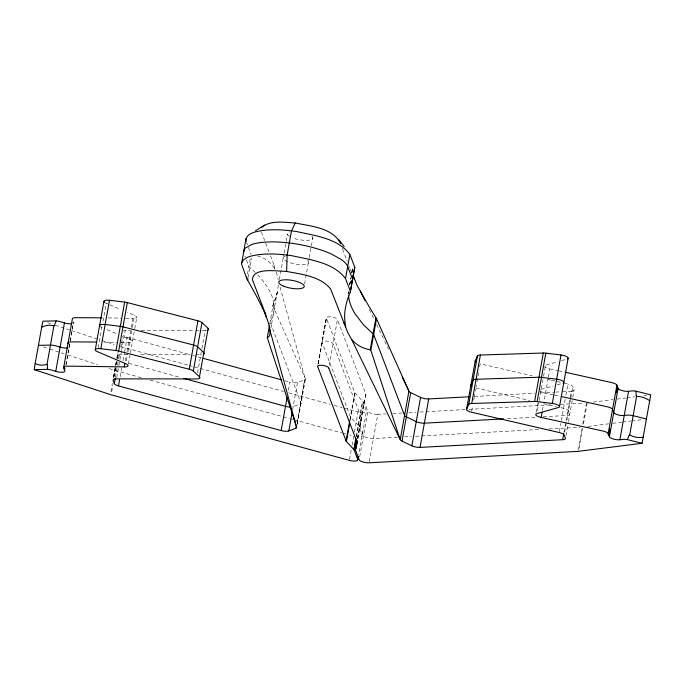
<?xml version="1.0" encoding="UTF-8"?>
<svg xmlns="http://www.w3.org/2000/svg" width="685" height="685" viewBox="0 0 685 685"><rect width="100%" height="100%" fill="white"/><g stroke="black" fill="none" stroke-linecap="round" stroke-linejoin="round"><path stroke-width="0.51" stroke-dasharray="3.42 2.57" d="M348.459 293.762L348.485 292.118L348.083 294.173M278.393 285.08L270.935 327.875M349.71 284.874L350.754 278.675M351.807 272.467L352.33 269.368L352.373 272.031M349.735 284.909L350.814 278.735M351.893 272.561L352.604 268.443L351.867 272.596M65.948 364.737L69.742 343.536M70.281 340.505L73.381 321.933M65.983 365.002L73.526 322.866M98.263 347.689L102.425 324.476M102.964 321.445L106.218 303.275A6.465 1.978 10.1 0 1 105.284 302.821M110.893 391.546L112.34 383.472M113.599 376.408L115.226 367.314M115.774 364.292L116.313 361.26M116.852 358.229L117.94 352.176M113.504 377.76L115.311 367.665M115.679 365.644L116.399 361.603M117.118 357.57L118.205 351.516M113.65 377.341L115.277 368.256M115.816 365.225L117.983 353.117M111.698 391.786L112.785 385.732M114.412 376.647L116.039 367.562M116.578 364.531L117.118 361.5M117.666 358.478L118.745 352.415M115.414 377.521L117.041 368.427M117.58 365.405L118.12 362.374M118.847 358.332L119.747 353.289M120.834 347.235L121.373 344.204M121.553 343.194L122.82 336.13M116.707 377.872L118.693 366.766M118.873 365.756L119.781 360.704M119.961 359.693L121.408 351.619M121.587 350.609L125.201 330.418L130.193 330.427M120.123 376.801L121.75 367.717M123.017 360.644L124.456 352.569M124.636 351.559L127.17 337.431A6.465 1.978 10.1 0 1 123.291 335.556M125.329 360.849L126.408 354.796M126.948 351.765L130.749 330.564M131.289 327.533L132.916 318.448A6.465 1.978 10.1 0 0 134.525 315.314L127.453 312.309M126.4 360.747L127.478 354.684M128.026 351.662L131.82 330.461M132.359 327.43L134.525 315.314M128.429 363.949L130.236 353.854M130.415 352.843L134.577 329.631M134.757 328.62L136.743 317.515M197.571 372.863L201.364 351.662M201.904 348.631L205.157 330.461A6.465 1.978 10.1 0 0 206.545 330.384M247.516 273.931L250.222 258.793M248.287 277.279L251.695 258.219M269.744 323.928L273.024 305.33A168.715 52.968 -37.3 0 0 277.348 292.272M279.377 279.429L283.907 254.144M284.095 253.09L287.486 234.133M304.594 283.89L309.115 258.613M309.303 257.56L312.882 237.541M288.376 390.193L289.815 382.119A6.465 1.978 10.1 0 0 297.487 382.47L304.525 379.773A6.465 1.978 10.1 0 0 305.33 378.634L272.913 306.195M292.606 409.733L297.487 382.47M296.939 422.166L304.525 379.773M297.196 424.066L305.33 378.634M297.247 424.392L305.373 378.968M317.994 364.043L326.291 317.694M318.251 363.641L326.377 318.217A5.66 1.738 10.1 0 1 331.138 316.89A5.66 1.738 10.1 0 1 337.422 319.552L329.331 365.131M318.319 363.795L326.454 318.371L354.77 392.616A6.465 1.978 10.1 0 0 355.07 393.062L362.511 401.059A6.465 1.978 10.1 0 1 362.81 401.504L366.501 411.18L358.734 454.583M348.151 293.343L348.519 291.262M349.641 285.037L350.934 277.776M349.898 419.871L354.77 392.616M350.198 420.325L355.07 393.062M349.53 459.404L351.337 449.309M352.056 445.267L353.683 436.182L349.71 435.086M354.402 432.141L358.015 411.95A6.465 1.978 10.1 0 0 366.501 411.18M356.183 436.388L362.511 401.059M356.483 436.833L362.81 401.504M357.433 438.606L364.12 401.247L365.876 394.372A6.465 1.978 10.1 0 0 365.85 393.961L337.465 319.707M357.647 438.006L364.155 401.667A6.465 1.978 10.1 0 1 364.12 401.247M357.93 438.794L365.85 393.961M359.719 456.767L367.845 411.342L364.155 401.667M369.283 461.793L377.769 414.348L385.801 413.911M471.717 411.24L472.616 406.188M473.703 400.134L474.243 397.103M474.422 396.093L474.791 394.072M475.33 391.049L475.69 389.029M476.049 387.008L476.409 384.987M476.957 381.965L477.496 378.933M478.036 375.902L479.123 369.849M479.663 366.817L480.211 363.786L532.271 375.825M536.107 412.327L537.734 403.242M537.434 410.555L539.061 401.461M539.241 400.46L543.393 377.238M543.582 376.228L545.568 365.122L557.607 361.74M542.434 410.358L543.342 405.315M544.421 399.252L548.223 378.06M548.402 377.05L549.841 368.975A6.465 1.978 10.1 0 1 544.532 366.552M559.405 431.516L560.852 423.433M561.392 420.41L565.185 399.209M565.904 395.168L567.899 384.062L563.327 383.009M563.935 432.637L569.714 400.331M570.262 397.309L571.341 391.246A6.465 1.978 10.1 0 0 574.064 389.774L572.84 386.571A6.465 1.978 10.1 0 0 567.899 384.062M564.714 431.995L566.341 422.91M566.88 419.888L570.673 398.687M570.853 397.677L572.84 386.571M565.921 435.737L568.276 422.619M568.456 421.609L572.609 398.387M572.788 397.377L574.064 389.774M578.054 450.362L582.216 427.14M582.755 424.118L586.548 402.917M579.108 448.281L582.721 428.091M583.449 424.049L587.242 402.857M348.117 294.062L348.485 292.118M72.79 322.969L73.09 321.839M277.374 292.255L273.024 305.33A4.684 1.473 -37.3 0 0 272.878 305.827L273.024 305.33M270.455 255.736L274.043 265.129L272.853 265.977L275.361 269.676M561.623 360.61L565.639 359.479M541.227 389.354L553.274 385.963M557.29 384.842L561.306 383.711M593.193 402.104L613.041 399.595M617.014 399.09L625.944 397.959M626.938 397.839L634.875 396.838M643.806 395.707L646.777 395.331M587.876 426.455L608.768 423.809M612.75 423.313L621.706 422.183M622.699 422.054L630.654 421.044M631.647 420.924L642.59 419.537M392.83 413.526L401.864 413.029M408.885 412.644L415.915 412.259M419.931 412.036L424.948 411.762M425.95 411.711L465.098 409.561M469.114 409.347L550.415 404.895M560.45 404.347L583.534 403.08M397.523 437.253L373.436 438.571A6.465 1.978 10.1 0 1 363.512 435.566L359.813 425.899A6.465 1.978 10.1 0 1 359.779 425.479L361.543 418.603A6.465 1.978 10.1 0 0 361.509 418.184L333.124 343.93A6.465 1.978 10.1 0 1 333.09 343.784A5.66 1.738 10.1 0 0 326.805 341.121A5.66 1.738 10.1 0 0 322.044 342.449A6.465 1.978 10.1 0 1 322.113 342.594L350.437 416.84A6.465 1.978 10.1 0 0 350.737 417.293L358.178 425.282A6.465 1.978 10.1 0 1 358.469 425.736L362.168 435.403A6.465 1.978 10.1 0 1 356.894 436.79M404.552 436.867L411.574 436.482M415.589 436.268L539.052 429.504M549.087 428.956L580.204 427.252M474.268 396.487L534.694 393.224M540.636 392.907L553.514 392.214M555.492 392.103L560.45 391.837M562.428 391.734L571.341 391.246M507.576 418.689L536.304 417.139M543.231 416.763L567.009 415.478A6.465 1.978 10.1 0 0 569.732 414.005L568.507 410.803A6.465 1.978 10.1 0 0 563.558 408.294L558.994 407.241M141.187 330.427L195.165 330.453M196.167 330.453L199.164 330.461M202.161 330.461L205.157 330.461M127.855 354.65L120.86 354.65A6.465 1.978 10.1 0 0 117.443 356.14L118.436 358.743M140.853 354.659L189.831 354.684M195.824 354.684L200.825 354.693A6.465 1.978 10.1 0 0 202.006 354.633M108.307 317.9L120.988 318.14M103.974 342.132L116.647 342.372M125.552 318.251L132.916 318.448M121.219 342.483L128.575 342.68A6.465 1.978 10.1 0 0 130.193 339.546L123.112 336.532M549.841 368.975L557.761 370.628M553.429 394.851L545.508 393.199A6.465 1.978 10.1 0 1 540.26 390.87M558.746 370.833L564.654 372.083M554.413 395.057L560.313 396.315M547.803 379.421L550.543 380.055M551.451 380.261L555.107 381.108M556.931 381.528L561.503 382.59M475.869 388.018L529.762 400.477M543.462 403.645L556.254 406.607M127.17 337.431L192.228 355.301M193.247 355.583L196.295 356.423M198.325 356.979L201.381 357.818M284.737 380.723L289.815 382.119M120.825 346.636L188.306 365.216M189.3 365.49L192.279 366.312M194.266 366.86L199.224 368.222M200.217 368.496L283.581 391.452M288.548 392.822L330.23 404.304M334.203 405.392L342.14 407.584M344.127 408.123L358.015 411.95M128.934 363.333L180.78 377.581M141.298 377.692L115.491 370.594A6.465 1.978 10.1 0 1 114.686 370.345L108.007 368.162M150.229 380.158L282.229 416.506M283.222 416.78L289.173 418.415M290.166 418.689L293.146 419.511M294.139 419.785L341.772 432.903M342.765 433.177L345.745 433.999M47.676 322.729L50.536 323.671M55.288 325.229L69.553 329.905M71.463 330.53L100.001 339.88M101.902 340.505L114.267 344.564M43.164 346.901L47.933 348.468M49.842 349.093L64.142 353.777M67.961 355.027L97.518 364.72M106.218 303.275L107.982 304.029M109.754 304.782L120.372 309.295M107.185 329.759L116.039 333.526M255.257 272.442L249.991 267.749A12.929 3.964 10.1 0 1 248.869 266.362L246.48 260.112M257.68 274.822L262.501 280.233L267.587 287.358A300.047 91.978 10.1 0 1 273.949 304.114C274.779 310.057 273.606 316.359 270.164 321.325A6.465 1.978 10.1 0 0 270.095 321.959L300.989 402.866A6.465 1.978 10.1 0 1 300.193 403.996L293.154 406.702A6.465 1.978 10.1 0 1 292.889 406.787M369.318 309.534L374.027 319.21M376.596 324.484L384.302 340.317M384.73 341.19L388.583 349.11M342.269 248.278L342.491 248.86M342.637 249.254L347.201 261.199M349.247 266.568L349.761 267.904M350.275 269.248L350.788 270.592M351.302 271.928L351.807 273.272M261.379 231.958L264.65 240.546M265.617 243.081L268.914 251.712M246.566 242.541L247.456 244.887M248.432 247.422L251.035 254.246M244.99 256.207L245.29 256.995M68.971 345.968L69.194 346.559A6.465 1.978 10.1 0 1 68.569 347.62M276.363 272.176L278.298 279.942M274.043 265.129L275.164 269.231M280.071 287.135L304.705 377.015M307.633 260.437A12.929 3.964 10.1 0 1 302.633 264.564A12.929 3.964 10.1 0 1 286.373 261.216A12.929 3.964 10.1 0 1 285.842 255.959M540.251 389.859A6.465 1.978 10.1 0 1 540.551 389.628M101.877 327.498A6.465 1.978 10.1 0 1 100.918 327.036M545.346 365.191A6.465 1.978 10.1 0 1 545.568 365.122M377.769 414.348A6.465 1.978 10.1 0 1 367.845 411.342M73.535 322.335A6.465 1.978 10.1 0 1 72.867 323.406M123.317 330.581A6.465 1.978 10.1 0 1 125.201 330.418M311.975 236.214A12.929 3.964 10.1 0 1 307.865 240.289A12.929 3.964 10.1 0 1 292.289 237.712M289.652 236.393A12.929 3.964 10.1 0 1 289.455 231.932M251.061 254.34A9.581 3.245 -37.5 0 1 251.027 254.255M257.423 255.95A189.454 64.21 -37.5 0 1 272.647 266.131M352.433 272.108A188.966 17.878 54.5 0 1 352.801 268.058"/><path stroke-width="1.03" d="M565.639 372.298L611.979 382.658A6.465 1.978 10.1 0 1 616.885 385.15L618.101 388.318A6.465 1.978 10.1 0 0 622.126 390.596A6.465 1.978 10.1 0 0 628.556 391.289L631.664 390.947A6.465 1.978 10.1 0 1 636.057 391.178L636.177 395.45A4.881 4.495 42.8 0 0 636.245 395.81L636.245 395.827M102.039 317.814L75.71 317.669A6.465 1.978 10.1 0 0 72.327 319.167L63.654 367.622L64.861 370.791A6.465 1.978 10.1 0 1 62.258 372.255A6.465 1.978 10.1 0 1 55.759 371.381L52.086 370.225A6.465 1.978 10.1 0 0 47.445 369.361L47.376 365.225A4.881 3.939 -57.1 0 0 47.325 364.891A1.276 1.036 -56.8 0 0 47.102 364.343M567.445 358.94A6.465 1.978 10.1 0 0 567.017 356.799A6.465 1.978 10.1 0 0 560.981 354.976L545.817 353.143A6.465 1.978 10.1 0 0 543.299 353.015L480.399 355.027A6.465 1.978 10.1 0 0 477.419 355.994L475.262 360.764L466.588 409.219A6.465 1.978 10.1 0 0 471.537 412.242L559.225 432.518A6.465 1.978 10.1 0 1 564.175 435.026L565.399 438.229A6.465 1.978 10.1 0 1 562.668 439.701L420.033 447.408A6.465 1.978 10.1 0 1 411.899 445.841L402.009 441.089A6.465 1.978 10.1 0 1 400.228 439.642L351.662 339.52L347.792 332.619L330.684 289.113C320.477 276.235 301.785 274.351 286.595 271.423L287.143 255.06L291.485 230.828L295.269 222.967C310.528 226.23 331.24 227.514 339.957 242.233M64.441 368.025C63.773 369.737 65.126 369.301 64.827 368.016M616.937 386.58L616.372 392.693L617.476 386.708L616.937 386.58L617.45 386.64L616.372 392.693M358.375 456.604L357.827 459.635A6.465 1.978 10.1 0 1 349.35 460.406L111.158 394.817A6.465 1.978 10.1 0 1 110.353 394.577L34.25 369.635L35.14 363.512M357.073 440.618L355.446 449.703A6.465 1.978 10.1 0 0 355.481 450.122L359.171 459.798A6.465 1.978 10.1 0 0 369.104 462.803L577.875 451.372A6.465 1.978 10.1 0 0 578.568 451.312L642.076 443.281L650.75 394.825L636.057 391.178M349.829 254.306C337.671 238.26 314.835 235.597 296.374 231.513C285.071 229.843 273.52 229.09 262.141 230.537C256.438 231.658 248.304 232.446 245.992 238.757L241.557 264.076L246.703 278.478A9.581 0.908 54.5 0 0 247.722 280.465L247.996 278.872M245.992 238.757L246.138 241.368M609.864 429.041L608.811 435.163L608.271 435.035L609.864 429.041L608.785 435.095L608.271 435.035M55.759 371.381L64.433 322.926L60.751 321.77A6.465 1.978 10.1 0 0 56.119 320.905L42.924 321.171L41.648 327.165M95.258 349.821L103.932 301.357M63.654 367.622A6.465 1.978 10.1 0 1 67.036 366.132L124.242 366.903A6.465 1.978 10.1 0 0 125.852 363.769L97.544 351.73A6.465 1.978 10.1 0 1 95.515 349.299A6.465 1.978 10.1 0 1 100.823 348.725L109.489 300.27L124.653 302.102A6.465 1.978 10.1 0 1 127.316 302.607L197.931 320.803A6.465 1.978 10.1 0 1 201.972 322.618L208.163 328.398A6.465 1.978 10.1 0 1 207.992 330.007M100.823 348.725L115.979 350.557L124.653 302.102M269.445 325.324L267.278 337.714L296.656 427.089A6.465 1.978 10.1 0 1 295.851 428.228L288.813 430.933A6.465 1.978 10.1 0 1 281.15 430.574L118.496 385.886A6.465 1.978 10.1 0 1 114.326 383.574L113.102 380.372A6.465 1.978 10.1 0 1 116.527 378.873L196.484 378.916A6.465 1.978 10.1 0 0 199.489 376.853L193.298 371.073A6.465 1.978 10.1 0 0 189.257 369.258L118.651 351.062L127.316 302.607M114.326 383.574L115.234 378.522M118.496 385.886L119.584 379.824M124.242 366.903L124.781 363.881M189.257 369.258L197.931 320.803M193.298 371.073L201.972 322.618M199.489 376.853L208.163 328.398M246.703 278.478L246.968 276.963M281.15 430.574L287.109 397.266M288.813 430.933L292.067 412.755M295.851 428.228L296.211 426.207M350.669 289.849L354.736 267.141L349.864 254.4L345.531 278.624L350.395 291.365A4.804 1.627 -37.5 0 1 350.275 292.307L354.719 267.458M357.827 459.635L354.136 449.959A6.465 1.978 10.1 0 0 353.837 449.514L346.396 441.517A6.465 1.978 10.1 0 1 346.105 441.071L349.718 420.881M346.396 441.517L349.65 423.347M370.628 349.958A4.684 1.704 -37.7 0 0 370.225 349.795L375.954 317.806L376.279 318.354M353.837 449.514L355.823 438.409M354.136 449.959L356.123 438.854M355.481 450.122L357.108 441.037M400.228 439.642L408.894 391.186L376.485 318.748L370.842 350.266L399.603 438.023M402.009 441.089L410.683 392.633A6.465 1.978 10.1 0 1 408.894 391.186M411.899 445.841L420.573 397.386L410.683 392.633M420.033 447.408L428.699 398.953L469.311 396.761M466.588 409.219L468.746 404.45L477.419 355.994M468.746 404.45A6.465 1.978 10.1 0 1 471.734 403.482L480.399 355.027M471.734 403.482L534.625 401.47L543.299 353.015M534.625 401.47A6.465 1.978 10.1 0 1 537.151 401.598L545.817 353.143M642.076 443.281L627.383 439.633A6.465 1.978 10.1 0 0 622.99 439.402L619.891 439.744A6.465 1.978 10.1 0 1 613.452 439.051A6.465 1.978 10.1 0 1 609.427 436.782L608.212 433.605A6.465 1.978 10.1 0 0 603.305 431.113L541.176 417.43L542.075 412.379M541.176 417.43A6.465 1.978 10.1 0 1 536.894 413.577L558.309 407.566A6.465 1.978 10.1 0 0 558.583 405.409A6.465 1.978 10.1 0 0 552.307 403.431L560.981 354.976M559.491 406.667L568.156 358.212M562.668 439.701L563.755 433.648M608.212 433.605L616.885 385.15M609.427 436.782L618.101 388.318M619.891 439.744L628.556 391.289M241.651 262.989C243.963 256.678 252.106 255.882 257.808 254.769C269.179 253.322 280.73 254.067 292.041 255.736C310.502 259.82 333.338 262.483 345.497 278.53M355.446 449.703L357.21 442.827A6.465 1.978 10.1 0 0 357.176 442.416L328.791 368.162M56.119 320.905L54.62 324.895A4.881 3.862 -52.2 0 1 54.415 325.306A1.276 1.01 -52.2 0 1 53.987 325.863M627.383 439.633L628.976 435.694A4.881 4.59 47.5 0 1 629.155 435.395L629.164 435.377M351.61 281.278L352.501 279.882A6.465 1.978 10.1 0 0 352.561 279.249L347.697 266.516A51.615 15.823 10.1 0 0 341.652 259.761L331.985 254.281A53.841 16.5 10.1 0 0 289.318 242.952A53.841 16.5 10.1 0 0 251.669 244.494L245.418 248.021A51.623 15.823 10.1 0 0 243.74 252.363M261.405 227.668C270.412 219.765 284.224 222.479 295.269 222.967M343.647 323.072L344.846 322.215L345.702 327.284M255.479 230.768L264.718 225.005M503.612 418.903L424.366 423.176A6.465 1.978 10.1 0 1 416.232 421.617L406.351 416.857A6.465 1.978 10.1 0 1 404.561 415.418L373.667 334.503A6.465 1.978 10.1 0 0 373.085 333.8L363.512 324.827L355.147 313.953A300.013 91.961 10.1 0 1 348.708 297.093L348.537 295.423M34.25 369.635L47.445 369.361M38.437 345.343L50.459 345.103A6.465 1.978 10.1 0 1 56.418 346.002L60.092 347.158A6.465 1.978 10.1 0 0 67.49 347.929M95.926 342.02L71.368 341.901A6.465 1.978 10.1 0 0 67.986 343.39L68.14 343.793M286.595 271.423C278.256 271.44 253.005 266.885 252.405 279.626L265.369 313.584C267.244 320.589 271.02 327.661 269.71 335.102A168.715 20.139 55 0 1 267.313 337.345M537.151 401.598L552.307 403.431M64.219 369.112L64.732 369.172M561.298 396.521L607.646 406.881A6.465 1.978 10.1 0 1 612.553 409.382L613.76 412.55A6.465 1.978 10.1 0 0 617.793 414.819A6.465 1.978 10.1 0 0 624.223 415.512L627.332 415.178A6.465 1.978 10.1 0 1 633.154 415.709L646.572 419.032M203.411 358.375L281.689 379.884M183.828 378.42L285.482 406.351A6.465 1.978 10.1 0 0 290.286 407.061M351.662 339.52L355.173 343.048L359.419 345.976A168.715 61.333 -37.7 0 0 370.208 349.812M339.024 239.956L344.204 246.651M265.369 313.584L264.53 312.488L266.491 317.686M375.937 317.789A168.715 11.773 53.9 0 1 367.109 303.147L357.048 285.388L353.169 275.712M353.092 276.192L354.376 278.829M360.327 291.065L365.036 300.741M402.283 377.255L408.277 389.568M317.78 366.826L346.105 441.071M340.111 242.618L340.479 243.595M269.762 329.596L296.04 425.471M471.537 386.254A6.465 1.978 10.1 0 1 470.929 384.987L473.087 380.226A6.465 1.978 10.1 0 1 476.066 379.259L538.958 377.238A6.465 1.978 10.1 0 1 541.484 377.367L556.64 379.207A6.465 1.978 10.1 0 1 562.668 381.014A6.465 1.978 10.1 0 1 563.121 383.163M100.019 326.385A6.465 1.978 10.1 0 1 105.156 324.493L120.32 326.334A6.465 1.978 10.1 0 1 122.983 326.839L193.59 345.026A6.465 1.978 10.1 0 1 197.64 346.841L203.822 352.621A6.465 1.978 10.1 0 1 203.719 354.205M428.699 398.953A6.465 1.978 10.1 0 1 420.573 397.386M475.75 361.92A6.465 1.978 10.1 0 1 475.262 360.764M317.703 366.672A5.66 1.738 10.1 0 1 322.464 365.345A5.66 1.738 10.1 0 1 328.749 368.008M71.574 323.74A6.465 1.978 10.1 0 1 64.433 322.926M104.548 302.325A6.465 1.978 10.1 0 1 109.489 300.27M115.979 350.557A6.465 1.978 10.1 0 1 118.651 351.062M636.493 396.444A1.276 1.182 42.5 0 1 636.279 395.827M643.326 437.201A21.278 19.805 45.2 0 1 629.695 435.009L636.605 396.409A21.278 19.805 45.2 0 1 649.825 400.871M629.198 435.395A1.276 1.199 46.7 0 1 629.609 434.924M345.069 322.07A188.966 64.03 -37.5 0 1 350.095 292.392M247.816 280.576A189.454 17.913 54.5 0 1 264.376 312.291M354.736 267.141A4.804 0.454 54.5 0 1 354.796 267.407M354.35 267.261A188.966 17.878 54.5 0 1 354.582 267.261M41.691 327.156L35.183 363.521A21.278 16.971 -54.6 0 0 47 364.403L53.91 325.803A21.278 16.971 -54.6 0 0 41.691 327.156M283.984 286.321A12.929 3.964 10.1 0 0 304.183 286.775A12.929 3.964 10.1 0 0 286.373 279.78A12.929 3.964 10.1 0 0 283.984 286.321"/></g></svg>
